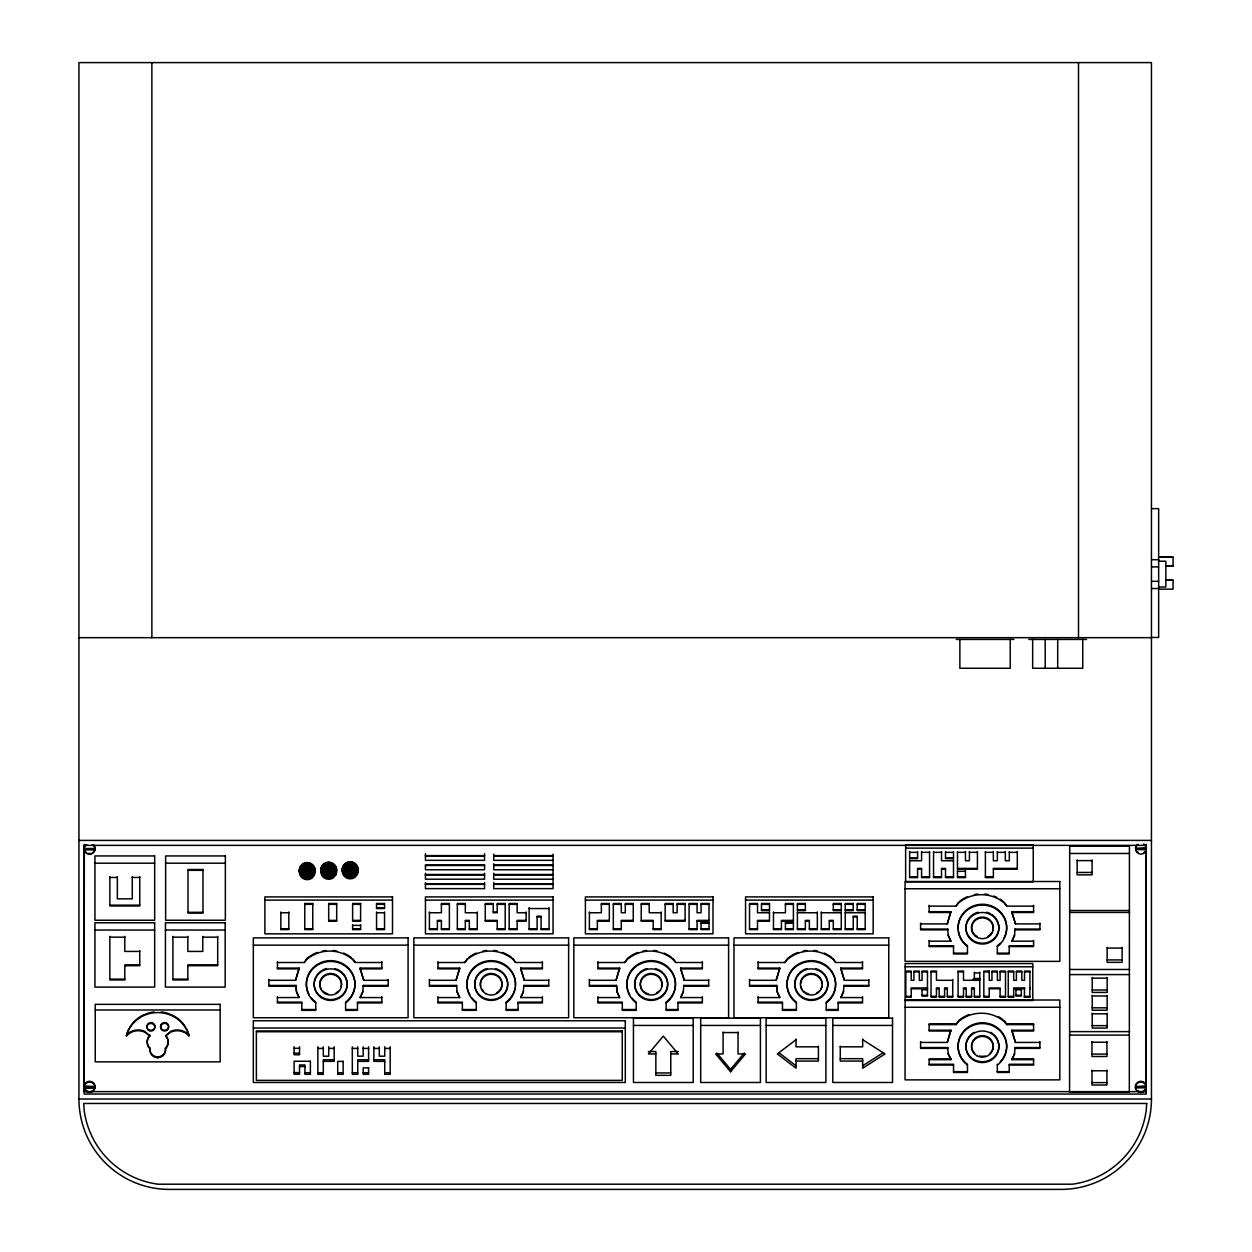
<?xml version="1.0" encoding="UTF-8"?>
<svg xmlns="http://www.w3.org/2000/svg" width="1252" height="1252" viewBox="0 0 1252 1252"><rect width="100%" height="100%" fill="white"/><g stroke="black" fill="none" stroke-linecap="round" stroke-linejoin="round"><path stroke-width="1.5" d="M310.277 877.183L310.293 865.868L311.232 866.572L303.219 866.572C299.385 868.951 299.917 875.414 304.173 877.104L309.807 877.449C314.033 875.868 315.301 869.686 311.654 866.775L312.139 875.805M327.21 877.261L326.897 865.007L331.764 865.492L331.764 876.713L329.683 877.417L324.581 875.821L324.033 866.681L325.363 865.711L326.021 876.901L325.958 875.837M353.236 876.384L353.252 865.069L351.687 864.522C358.808 890.266 331.561 869.53 350.028 864.443L350.341 877.089M1146.19 1087.112L1135.501 1087.112L1135.595 1088.598A5.431 5.18 0 0 0 1146.096 1088.598L1146.206 849.466A5.431 5.18 0 0 1 1143.686 852.612M1135.627 847.447L1135.627 848.261L1146.3 848.261L1146.237 844.302M1029.942 987.938L1029.77 997.155L1024.402 997.155L1024.527 987.938L1013.682 987.938L1013.682 997.155L1008.267 997.155L1008.267 971.067L1013.682 971.067L1013.682 980.3L1016.389 980.3L1016.389 971.067L1021.82 971.067L1021.82 980.3L1024.527 980.3L1024.527 971.067L1029.942 971.067L1029.942 988.736M314.956 871.282L315.034 869.404A7.856 7.496 0 0 0 307.037 862.55A7.856 7.496 0 0 0 299.369 869.749L299.541 871.611M335.286 871.752L334.534 868.575L322.656 868.653L322.844 874.037L324.284 875.821C338.869 878.153 339.261 867.933 322.124 871.752L322.969 874.381M336.444 870.891L336.522 869.013A7.856 7.496 0 0 0 328.525 862.158A7.856 7.496 0 0 0 320.856 869.357L321.028 871.236M351.969 876.854C356.914 875.915 358.651 868.512 354.191 865.774M388.167 985.434L363.268 985.434L362.798 992.179L360.138 997.562L381.86 997.562M548.72 985.434L523.805 985.434L523.336 992.179L520.675 997.562L542.398 997.562M708.679 985.434L683.78 985.434L683.31 992.179L680.65 997.562L702.372 997.562M868.825 985.434L843.926 985.434L843.457 992.179L840.796 997.562L862.518 997.562M1039.896 929.047L1014.981 929.047L1014.527 935.792L1011.866 941.175L1033.589 941.175M1039.896 1047.564L1014.981 1047.564L1014.527 1054.294L1011.866 1059.677L1033.589 1059.677M311.779 869.044L313.266 868.951L301.184 869.044L301.497 874.678M354.629 866.055L354.739 868.152L356.225 868.152L344.144 868.231L344.457 873.959M93.415 844.693A5.431 5.18 0 0 1 94.823 847.025L94.917 848.496L84.244 848.496L84.213 844.302M84.244 849.028L94.917 849.028L94.823 850.515A5.431 5.18 0 0 1 84.322 850.515L84.15 848.371M84.322 851.657L84.15 1091.634L1146.237 1091.634L1146.096 1087.785L1135.501 1087.925L1135.501 1087.112M94.917 1085.781L94.917 1086.579L84.322 1085.907A5.431 5.18 0 0 1 94.823 1085.907M94.917 1087.112L94.823 1088.598A5.431 5.18 0 0 1 84.322 1088.598L94.917 1087.925L94.917 1087.112L84.244 1087.112M1135.627 848.261L1135.721 846.775A5.431 5.18 0 0 1 1137.129 844.458M1146.3 848.793L1146.206 850.264A5.431 5.18 0 0 1 1135.721 850.264L1135.627 848.793L1146.394 848.12M1135.595 1085.907A5.431 5.18 0 0 1 1146.096 1085.907L1135.501 1086.579L1135.595 1085.108A5.431 5.18 0 0 1 1146.096 1085.108M322.124 871.752L324.033 866.681M322.187 870.171L334.66 870.093L334.237 867.605L331.764 865.492M301.262 874.35L313.454 873.599L313 868.465M300.699 870.563L313.188 870.469L313.501 869.404M343.956 872.879L356.413 872.785L356.46 868.606M277.428 968.078L299.134 968.078L295.566 980.3L268.883 980.3M295.566 980.3L299.134 968.078M357.368 872.268L358.009 868.591A7.856 7.496 0 0 0 349.997 861.736A7.856 7.496 0 0 0 342.344 868.935L342.422 869.874M437.981 968.078L459.687 968.078L456.104 980.3L429.42 980.3M456.104 980.3L459.687 968.078M597.94 968.078L619.646 968.078L616.078 980.3L589.395 980.3M616.078 980.3L619.646 968.078M758.086 968.078L779.793 968.078L776.224 980.3L749.541 980.3M776.224 980.3L779.793 968.078M929.156 911.706L950.863 911.706L947.294 923.913L920.596 923.913M947.294 923.913L950.863 911.706M929.156 1030.208L950.863 1030.208L947.294 1042.431L920.596 1042.431M947.294 1042.431L950.863 1030.208M362.798 991.365L360.138 997.562M523.336 991.365L520.675 997.562M683.31 991.365L680.65 997.562M843.457 991.365L840.796 997.562M1014.527 934.994L1011.866 941.175M1011.866 1059.677L1014.527 1053.495M313.579 874.491L314.393 873.082M313.563 875.195L314.393 873.614M335.88 872.691L333.329 876.29M334.863 875.101L335.88 873.223M357.023 872.941L354.222 876.431A6.651 6.354 0 0 1 343.815 873.223A6.651 6.354 0 0 1 350.591 865.022A6.651 6.354 0 0 1 356.272 873.943M356.35 874.412L356.867 873.599M356.35 874.694L357.368 873.082A7.856 7.496 0 0 0 349.997 862.55A7.856 7.496 0 0 0 343.158 873.395M277.428 962.506L304.283 962.506L306.74 959.455A34.289 32.74 0 0 1 352.548 959.455L355.005 962.506L381.86 962.506M467.293 958.656L464.821 962.506L437.981 962.506M464.821 962.506L467.293 959.455A34.289 32.74 0 0 1 513.101 959.455L515.558 962.506L542.398 962.506M597.94 962.506L624.795 962.506L627.252 959.455A34.289 32.74 0 0 1 673.06 959.455L675.517 962.506L702.372 962.506M758.086 962.506L784.941 962.506L787.398 959.455A34.289 32.74 0 0 1 833.206 959.455L835.663 962.506L862.518 962.506M958.469 902.269L956.012 906.135L929.156 906.135M956.012 906.135L958.469 903.068A34.289 32.74 0 0 1 1004.276 903.068L1006.733 906.135L1033.589 906.135M929.156 1024.637L956.012 1024.637L958.469 1020.771A34.289 32.74 0 0 1 969.111 1014.574M956.012 1024.637L958.469 1021.585A34.289 32.74 0 0 1 1004.276 1021.585L1006.733 1024.637L1033.589 1024.637M723.093 1032.086L723.093 1053.949L715.628 1053.949L730.558 1071.775L730.558 1069.364L744.251 1053.026M730.558 1071.775L745.488 1053.949L738.023 1053.949L738.023 1032.086M149.896 1035.92L144.637 1032.086A15.337 14.648 0 0 0 126.468 1035.92L126.468 1035.107A15.337 14.648 0 0 1 144.637 1031.288L149.896 1035.92A9.844 9.406 0 0 0 149.896 1048.879A8.154 7.794 0 0 0 157.689 1057.784A8.154 7.794 0 0 0 165.499 1048.879A9.844 9.406 0 0 0 165.499 1035.92L170.757 1032.086A15.337 14.648 0 0 1 188.927 1035.92L188.927 1035.107A32.161 30.721 0 0 0 186.47 1028.753M333.032 875.977L326.005 876.807M334.159 875.492L332.735 876.838A6.651 6.354 0 0 1 322.327 873.646A6.651 6.354 0 0 1 329.104 865.445A6.651 6.354 0 0 1 334.785 874.365M796.022 1039.692L777.351 1053.949L796.022 1068.222L796.022 1058.676L818.417 1058.676M303.219 866.572L305.41 865.476L305.723 877.73L309.807 877.449M862.659 1065.796L883.458 1052.556M326.396 877.089L327.195 876.713M347.868 876.666L348.666 876.384L348.385 864.584M311.545 876.369L303.125 876.478A7.481 7.152 0 0 1 301.56 875.258M302.029 867.683L312.405 867.683M323.517 867.307L333.893 867.307M345.004 866.885L355.38 866.885M345.521 866.181L346.084 875.664L354.519 875.571M324.691 866.196L332.719 866.196M356.695 869.749L343.674 869.671M323.204 874.71L334.19 874.71M353.252 865.695L346.178 865.774M301.732 875.007L305.723 877.73M1151.449 508.625L1158.648 508.625L1158.648 637.456L1151.449 637.456M1158.648 557.156L1173.061 557.156L1173.061 566.154L1165.847 566.154L1173.061 566.045M1158.648 557.265L1173.061 557.265M1151.449 559.707L1158.648 559.707M1158.648 561.209L1165.847 561.209L1165.847 587.016L1158.648 587.016M1151.449 566.906L1158.648 566.906M1173.061 580.177L1165.847 580.177L1173.061 580.255L1173.061 589.144L1158.648 589.144M1151.449 581.319L1158.648 581.319M1151.449 588.518L1158.648 588.518M78.939 637.675L1151.449 637.675M956.231 639.443L1013.87 639.443M1028.878 639.443L1086.517 639.443M78.939 840.405L1151.449 840.405M1146.237 845.366L84.15 845.366L84.15 1094.045L1146.237 1094.045L1146.237 845.366L1143.655 844.239M905.634 848.12L1033.244 848.12M1135.627 849.607L1146.3 849.607M84.244 849.842L94.917 849.842L94.917 849.028M909.625 852.346L917.591 852.346M921.582 852.346L929.563 852.346M933.554 852.346L941.52 852.346M945.51 852.346L953.492 852.346M957.483 852.346L965.448 852.346M969.439 852.346L977.421 852.346M985.387 852.346L993.368 852.346M997.359 852.346L1005.34 852.346M1009.315 852.346L1017.297 852.346M1069.693 853.473L1129.429 853.473M425.445 855.617L484.54 855.617M493.711 855.617L553.055 855.617M425.445 856.055L484.54 856.055M493.711 856.055L553.055 856.055M909.625 857.855L917.591 857.855M945.51 857.855L953.492 857.855M553.055 860.327L493.711 860.327L493.711 854.177M909.625 860.766L921.582 860.766L921.582 851.532M953.492 860.766L941.52 860.766L941.52 851.532M1077.158 860.609L1092.088 860.609M94.933 863.191L154.669 863.191M165.624 863.191L225.36 863.191M493.711 865.054L553.055 865.054M425.445 865.492L484.54 865.492M493.711 865.492L553.055 865.492M957.483 868.387L977.421 868.387M1017.297 868.387L993.368 868.387L993.368 877.621L985.387 877.621L985.387 851.532M917.591 869.201L921.582 869.201M941.52 869.201L945.51 869.201M993.368 869.201L1017.297 869.201L1017.297 851.532M553.055 869.764L493.711 869.764L493.711 863.708M188.019 870.328L202.965 870.328M957.483 871.298L965.448 871.298M300.636 872.049L313.798 872.128M1077.158 872.456L1092.088 872.456M322.468 873.301L334.941 873.207L334.487 868.09M344.691 874.209L355.678 874.287M425.445 874.491L484.54 874.491M493.711 874.491L553.055 874.491M312.718 875.101L303.031 875.007M425.445 874.929L484.54 874.929M493.711 874.929L553.055 874.929M346.851 865.288L347.493 876.384L352.767 876.65M909.625 876.823L917.591 876.823M921.582 876.823L929.563 876.823M933.554 876.823L941.52 876.823M945.51 876.823L953.492 876.823M957.483 876.823L965.448 876.823M985.387 876.823L993.368 876.823M109.879 877.449L117.344 877.449M132.274 877.449L139.739 877.449M553.055 879.201L493.711 879.201L493.711 873.239M425.445 883.928L484.54 883.928M493.711 883.928L553.055 883.928M425.445 884.366L484.54 884.366M493.711 884.366L553.055 884.366M905.055 888.763L1059.818 888.763M264.892 900.11L392.502 900.11M425.445 900.11L553.055 900.11M585.404 900.11L713.014 900.11M745.55 900.11L873.16 900.11M304.768 904.335L312.75 904.335M328.697 904.335L336.678 904.335M352.626 904.335L360.607 904.335M376.555 904.335L384.536 904.335M441.393 904.335L449.374 904.335M457.34 904.335L465.321 904.335M485.26 904.335L493.241 904.335M497.216 904.335L505.198 904.335M509.188 904.335L517.154 904.335M601.351 904.335L609.333 904.335M613.323 904.335L621.289 904.335M625.28 904.335L633.262 904.335M641.227 904.335L649.209 904.335M665.156 904.335L673.138 904.335M677.129 904.335L685.094 904.335M689.085 904.335L697.067 904.335M701.057 904.335L709.023 904.335M749.541 904.335L757.507 904.335M761.498 904.335L769.479 904.335M785.427 904.335L793.408 904.335M797.399 904.335L805.365 904.335M833.284 904.335L841.266 904.335M845.241 904.335L853.222 904.335M857.213 904.335L865.195 904.335M109.879 905.165L139.739 905.165M376.555 907.747L384.536 907.747M529.126 908.545L549.065 908.545M761.498 909.844L769.479 909.844M797.399 909.844L805.365 909.844M833.284 909.844L841.266 909.844M845.241 909.844L853.222 909.844M857.213 909.844L865.195 909.844M1069.693 910.517L1129.429 910.517M1039.896 923.913L1015.45 923.913L1011.882 912.505L1011.882 911.706L1033.589 911.706M493.241 911.957L497.216 911.957M188.019 912.301L202.965 912.301M1069.818 912.426L1129.554 912.426M950.863 912.505L929.156 912.505L929.156 905.321M1011.882 912.505L1033.589 912.505L1033.589 905.321M280.839 912.755L288.821 912.755M376.555 912.755L384.536 912.755M429.42 912.755L441.393 912.755L441.393 903.521L449.374 903.521L449.374 929.61L441.393 929.61L441.393 920.376L437.402 920.376L437.402 929.61L429.42 929.61L429.42 911.957M477.278 912.755L465.321 912.755L465.321 903.521L457.34 903.521L457.34 929.61L465.321 929.61L465.321 920.376L469.312 920.376L469.312 929.61L477.278 929.61L477.278 911.957M526.137 912.755L517.154 912.755L517.154 903.521L509.188 903.521L509.188 929.61L517.154 929.61L517.154 920.376L526.137 920.376M589.395 912.755L601.351 912.755L601.351 903.521L609.333 903.521L609.333 921.19L597.361 921.19M661.166 912.755L649.209 912.755L649.209 903.521L641.227 903.521L641.227 921.19L653.2 921.19M769.479 912.755L757.507 912.755L757.507 903.521L749.541 903.521L749.541 929.61L757.507 929.61L757.507 920.376L769.479 920.376M773.47 912.755L785.427 912.755L785.427 903.521L793.408 903.521L793.408 921.19L781.436 921.19M797.399 912.755L817.337 912.755M821.328 912.755L841.266 912.755M845.241 912.755L865.195 912.755M537.108 916.98L541.083 916.98M853.222 916.98L857.213 916.98M328.697 920.376L336.678 920.376M352.626 920.376L360.607 920.376M485.26 920.376L497.216 920.376L497.216 929.61L505.198 929.61L505.198 903.521L497.216 903.521L497.216 912.755L493.241 912.755L493.241 903.521L485.26 903.521L485.26 921.19L497.216 921.19M609.333 920.376L597.361 920.376L597.361 929.61L589.395 929.61L589.395 911.957M633.262 920.376L621.289 920.376L621.289 929.61L613.323 929.61L613.323 903.521L621.289 903.521L621.289 912.755L625.28 912.755L625.28 903.521L633.262 903.521L633.262 921.19L621.289 921.19M641.227 920.376L653.2 920.376L653.2 929.61L661.166 929.61L661.166 911.957M665.156 920.376L685.094 920.376M709.023 920.376L697.067 920.376L697.067 929.61L689.085 929.61L689.085 903.521L697.067 903.521L697.067 912.755L701.057 912.755L701.057 903.521L709.023 903.521L709.023 921.19L697.067 921.19M793.408 920.376L781.436 920.376L781.436 929.61L773.47 929.61L773.47 911.957M437.402 921.19L441.393 921.19M465.321 921.19L469.312 921.19M517.154 921.19L526.137 921.19L526.137 911.957M757.507 921.19L769.479 921.19L769.479 911.957M805.365 921.19L809.355 921.19M829.293 921.19L833.284 921.19M701.057 923.287L709.023 923.287M785.427 923.287L793.408 923.287M352.626 925.4L360.607 925.4M280.839 928.812L288.821 928.812M304.768 928.812L312.75 928.812M352.626 928.812L360.607 928.812M376.555 928.812L384.536 928.812M429.42 928.812L437.402 928.812M441.393 928.812L449.374 928.812M457.34 928.812L465.321 928.812M469.312 928.812L477.278 928.812M497.216 928.812L505.198 928.812M509.188 928.812L517.154 928.812M529.126 928.812L537.108 928.812M541.083 928.812L549.065 928.812M589.395 928.812L597.361 928.812M613.323 928.812L621.289 928.812M653.2 928.812L661.166 928.812M689.085 928.812L697.067 928.812M701.057 928.812L709.023 928.812M749.541 928.812L757.507 928.812M773.47 928.812L781.436 928.812M785.427 928.812L793.408 928.812M797.399 928.812L805.365 928.812M809.355 928.812L817.337 928.812M821.328 928.812L829.293 928.812M833.284 928.812L841.266 928.812M845.241 928.812L853.222 928.812M857.213 928.812L865.195 928.812M920.596 929.047L947.748 929.047L948.218 935.792L950.878 941.175L929.156 941.175M94.933 930.033L154.669 930.033M165.436 930.033L225.172 930.033M109.863 937.169L124.793 937.169M172.901 937.169L187.831 937.169M202.777 937.169L217.707 937.169M253.327 945.135L408.089 945.135M413.864 945.135L568.627 945.135M573.839 945.135L728.601 945.135M733.985 945.135L888.748 945.135M929.156 945.761L953.539 945.761L953.539 953.961L967.452 953.961L967.452 945.761A24.289 23.193 0 0 1 958.422 931.238M1033.589 945.761L1009.206 945.761L1009.206 953.961L997.328 953.961L997.328 945.761A24.289 23.193 0 0 0 1000.27 943.163M953.539 946.559L929.156 946.559L929.156 940.377M1009.206 946.559L1033.589 946.559L1033.589 940.377M1107.159 948.077L1122.089 948.077M139.739 951.426L124.793 951.426L124.793 936.355M953.539 953.163L967.452 953.163M997.328 953.163L1009.206 953.163M1107.159 959.924L1122.089 959.924M139.739 964.885L124.793 964.885L124.793 979.956L109.863 979.956L109.863 936.355M217.707 964.885L187.831 964.885L187.831 979.956L172.901 979.956L172.901 936.355M124.793 965.683L139.739 965.683L139.739 950.612M187.831 965.683L217.707 965.683L217.707 936.355M905.165 966.794L1032.775 966.794M388.167 980.3L363.737 980.3L360.153 968.891L360.153 968.078L381.86 968.078M548.72 980.3L524.275 980.3L520.707 968.891L520.707 968.078L542.398 968.078M708.679 980.3L684.234 980.3L680.665 968.891L680.665 968.078L702.372 968.078M868.825 980.3L844.396 980.3L840.812 968.891L840.812 968.078L862.518 968.078M299.134 968.891L277.428 968.891L277.428 961.708M360.153 968.891L381.86 968.891L381.86 961.708M459.687 968.891L437.981 968.891L437.981 961.708M520.707 968.891L542.398 968.891L542.398 961.708M619.646 968.891L597.94 968.891L597.94 961.708M680.665 968.891L702.372 968.891L702.372 961.708M779.793 968.891L758.086 968.891L758.086 961.708M840.812 968.891L862.518 968.891L862.518 961.708M1069.818 969.471L1129.554 969.471M905.806 971.912L911.221 971.912M913.929 971.912L919.344 971.912M922.051 971.912L927.466 971.912M931.05 971.865L936.465 971.865M958.093 971.865L963.508 971.865M983.837 971.896L989.252 971.896M991.96 971.896L997.39 971.896M1000.098 971.896L1005.512 971.896M1008.267 971.881L1013.682 971.881M1016.389 971.881L1021.82 971.881M1024.527 971.881L1029.942 971.881M974.353 972.961L979.768 972.961M1069.818 974.588L1129.554 974.588M1092.213 978.156L1107.159 978.156M974.353 978.485L979.768 978.485M109.863 979.142L124.793 979.142M172.901 979.142L187.831 979.142M972.538 979.487L979.768 979.283M952.725 980.3L936.465 980.3L936.465 971.067L931.05 971.067L931.05 997.155L936.465 997.155L936.465 987.922L939.188 987.922L939.188 997.155L944.603 997.155L944.603 987.922L947.31 987.922L947.31 997.155L952.725 997.155L952.725 979.487M979.753 980.3L963.508 980.3L963.508 971.067L958.093 971.067L958.093 997.155L963.508 997.155L963.508 987.922L966.215 987.922L966.215 997.155L971.63 997.155L971.63 987.922L974.338 987.922L974.338 997.155L979.753 997.155L979.768 972.162M268.883 985.434L296.035 985.434L296.489 991.365L299.15 997.562L277.428 997.562M429.42 985.434L456.573 985.434L457.043 992.179L459.703 997.562L437.981 997.562M589.395 985.434L616.532 985.434L617.001 991.365L619.662 997.562L597.94 997.562M749.541 985.434L776.694 985.434L777.148 991.365L779.808 997.562L758.086 997.562M299.15 997.562L296.489 992.179L296.035 986.232L268.883 986.232L268.883 979.487M619.662 997.562L617.001 992.179L616.532 986.232L589.395 986.232L589.395 979.487M779.808 997.562L777.148 992.179L776.694 986.232L749.541 986.232L749.541 979.487M927.466 987.953L911.221 987.953L911.221 997.187L905.806 997.187L905.806 971.098L911.221 971.098L911.221 980.332L913.929 980.332L913.929 971.098L919.344 971.098L919.344 980.332L922.051 980.332L922.051 971.098L927.466 971.098L927.466 996.091L922.051 996.091L922.051 988.97M911.221 988.767L927.466 988.767M936.465 988.72L939.188 988.72M944.603 988.72L947.31 988.72M963.508 988.72L966.215 988.72M971.63 988.72L974.338 988.72M989.252 988.751L1000.098 988.751M1013.682 988.736L1024.527 988.736L1024.527 987.938M922.051 989.769L927.466 989.769M1015.951 989.753L1021.366 989.753M1092.213 990.003L1107.159 990.003M922.051 995.293L927.466 995.293M1015.951 995.262L1021.366 995.262M1092.213 995.982L1107.159 995.982M905.806 996.389L911.221 996.389M931.05 996.342L936.465 996.342M939.188 996.342L944.603 996.342M947.31 996.342L952.725 996.342M958.093 996.342L963.508 996.342M966.215 996.342L971.63 996.342M974.338 996.342L979.753 996.342M983.837 996.373L989.252 996.373M1000.098 996.373L1005.512 996.373M1008.267 996.357L1013.682 996.357M905.055 1000.019L1059.818 1000.019L1059.818 1079.866L905.055 1079.866L905.165 963.571L1032.775 963.571L1032.775 1000.504L905.165 1000.504M277.428 1002.132L301.81 1002.132L301.81 1010.348L315.739 1010.348L315.739 1002.132A24.289 23.193 0 0 1 311.482 998.063M381.86 1002.132L357.477 1002.132L357.477 1010.348L345.599 1010.348L345.599 1002.132A24.289 23.193 0 0 0 350.623 970.613A24.289 23.193 0 0 0 317.945 964.071A24.289 23.193 0 0 0 309.291 994.87M437.981 1002.132L462.364 1002.132L462.364 1010.348L476.276 1010.348L476.276 1002.132A24.289 23.193 0 0 1 472.02 998.063M542.398 1002.132L518.031 1002.132L518.031 1010.348L506.152 1010.348L506.152 1002.132A24.289 23.193 0 0 0 515.182 987.625M597.94 1002.132L622.322 1002.132L622.322 1010.348L636.235 1010.348L636.235 1002.132A24.289 23.193 0 0 1 631.994 998.063M702.372 1002.132L677.989 1002.132L677.989 1010.348L666.111 1010.348L666.111 1002.132A24.289 23.193 0 0 0 671.135 970.613A24.289 23.193 0 0 0 638.457 964.071A24.289 23.193 0 0 0 629.803 994.87M758.086 1002.132L782.469 1002.132L782.469 1010.348L796.382 1010.348L796.382 1002.132A24.289 23.193 0 0 1 793.455 968.125A24.289 23.193 0 0 1 829.184 968.125A24.289 23.193 0 0 1 826.257 1002.132L826.257 1010.348L838.136 1010.348L838.136 1002.132L862.518 1002.132M301.81 1002.946L277.428 1002.946L277.428 996.748M357.477 1002.946L381.86 1002.946L381.86 996.748M462.364 1002.946L437.981 1002.946L437.981 996.748M518.031 1002.946L542.398 1002.946L542.398 996.748M622.322 1002.946L597.94 1002.946L597.94 996.748M677.989 1002.946L702.372 1002.946L702.372 996.748M782.469 1002.946L758.086 1002.946L758.086 996.748M838.136 1002.946L862.518 1002.946L862.518 996.748M905.055 1007.265L1059.818 1007.265M1092.213 1007.829L1107.159 1007.829M301.81 1009.535L315.739 1009.535M345.599 1009.535L357.477 1009.535M462.364 1009.535L476.276 1009.535M506.152 1009.535L518.031 1009.535M622.322 1009.535L636.235 1009.535M666.111 1009.535L677.989 1009.535M782.469 1009.535L796.382 1009.535M826.257 1009.535L838.136 1009.535M95.246 1009.988L220.149 1009.988M1092.213 1013.807L1107.159 1013.807M956.012 1023.839L929.156 1023.839L929.156 1031.022L950.863 1031.022M633.449 1025.435L693.185 1025.435M700.697 1025.435L760.418 1025.435M766.146 1025.435L825.882 1025.435M832.799 1025.435L892.519 1025.435M1092.213 1025.654L1107.159 1025.654M253.327 1028.017L625.296 1028.017M1039.896 1042.431L1015.45 1042.431L1011.882 1031.022L1011.882 1030.208L1033.589 1030.208M1011.882 1031.022L1033.589 1031.022L1033.589 1023.839L1006.733 1023.839L1006.733 1024.637M1069.818 1031.632L1129.554 1031.632M256.378 1031.742L622.244 1031.742M723.093 1032.556L738.023 1032.556M1069.584 1035.107L1129.32 1035.107M1091.979 1042.243L1106.924 1042.243M818.417 1046.828L796.022 1046.828L796.022 1039.066M840.264 1046.828L862.659 1046.828L862.659 1039.066M920.596 1047.564L947.748 1047.564L948.218 1054.294L950.878 1059.677L929.156 1059.677M294.095 1048.3L299.525 1048.3M317.867 1048.409L323.298 1048.409M328.728 1048.409L334.159 1048.409M352.313 1048.409L357.743 1048.409M363.174 1048.409L368.604 1048.409M373.878 1048.409L379.309 1048.409M384.74 1048.409L390.17 1048.409M648.38 1051.539L655.845 1051.539L655.845 1075.343L670.775 1075.343L670.775 1051.539L678.255 1051.539M294.095 1053.167L299.525 1053.167M655.845 1053.949L648.38 1053.949L663.31 1036.124L678.255 1053.949L670.775 1053.949M1091.979 1054.09L1106.924 1054.09M840.264 1058.676L862.659 1058.676L862.659 1068.222L885.054 1053.949L862.659 1039.692M950.878 1059.677L950.878 1058.879L929.156 1058.879L929.156 1065.076L953.539 1065.076M1011.866 1058.879L1033.589 1058.879L1033.589 1065.076L1009.206 1065.076M334.159 1059.755L323.298 1059.755L323.298 1074.341L317.867 1074.341L317.867 1046.797M368.604 1059.755L357.743 1059.755L357.743 1074.341L352.313 1074.341L352.313 1046.797M373.878 1059.755L384.74 1059.755L384.74 1074.341L390.17 1074.341L390.17 1046.797M796.022 1061.086L818.417 1061.086L818.417 1046.187M862.659 1061.086L840.264 1061.086L840.264 1046.187M323.298 1061.367L334.159 1061.367L334.159 1046.797M357.743 1061.367L368.604 1061.367L368.604 1046.797M384.74 1061.367L373.878 1061.367L373.878 1046.797M929.156 1064.263L953.539 1064.263L953.539 1072.463L967.452 1072.463L967.452 1064.263A24.289 23.193 0 0 1 963.649 1031.21A24.289 23.193 0 0 1 998.345 1028.487A24.289 23.193 0 0 1 1000.27 1061.68M1033.589 1064.263L1009.206 1064.263L1009.206 1072.463L997.328 1072.463L997.328 1064.263M299.525 1066.547L304.956 1066.547M1091.979 1070.773L1106.924 1070.773M953.539 1071.665L967.452 1071.665M997.328 1071.665L1009.206 1071.665M294.095 1072.62L299.525 1072.62M304.956 1072.729L310.386 1072.729M317.867 1072.729L323.298 1072.729M337.711 1072.729L343.142 1072.729M352.313 1072.729L357.743 1072.729M363.174 1072.729L368.604 1072.729M384.74 1072.729L390.17 1072.729M655.845 1072.933L670.775 1072.933M1091.979 1082.62L1106.924 1082.62M78.939 1099.021L1151.449 1099.021L1151.449 62.6L78.939 62.6L78.939 1099.021A90.379 90.379 0 0 0 169.333 1189.4L1061.054 1189.4A90.379 90.379 0 0 0 1151.449 1099.021M346.068 875.492L347.508 876.478M333.267 868.575L334.534 868.575M343.611 871.251L356.773 871.329M150.788 1022.524L152.055 1022.712M150.788 1023.322L152.055 1023.51M330.199 865.022L331.295 877.057M778.791 1052.635L796.022 1065.796M716.864 1053.026L730.558 1069.364M1004.276 902.269L1006.733 906.135M1004.276 1020.771L1005.919 1022.821M833.206 958.656L835.663 962.506M673.06 958.656L675.517 961.708M513.101 958.656L515.558 962.506M352.548 958.656L355.005 961.708M948.218 934.994L950.878 941.175M948.218 1053.495L950.878 1058.879M457.043 991.365L459.703 997.562M1146.237 847.009L1145.674 845.523A5.431 5.18 0 0 0 1144.813 844.458M1011.882 911.706L1015.45 923.913M1011.882 1030.208L1015.45 1042.431M840.812 968.078L844.396 980.3M680.665 968.078L684.234 980.3M520.707 968.078L524.275 980.3M360.153 968.078L363.737 980.3M1135.627 848.793L1135.721 849.466A5.431 5.18 0 0 0 1138.256 852.612M94.917 848.496L94.823 847.823A5.431 5.18 0 0 0 92.288 844.677M94.917 1086.579L94.823 1085.108A5.431 5.18 0 0 0 84.322 1085.108M356.147 869.671L355.975 867.667M303.109 876.29L302.546 866.979M304.471 876.228L303.876 866.102M345.99 874.209L346.084 875.664M333.142 866.478L333.627 875.43M355.114 875.007L354.739 868.152M321.561 869.577L321.529 868.669A7.199 6.886 0 0 1 321.967 866.932M343.048 869.185L343.017 868.246A7.199 6.886 0 0 1 349.042 862.158M309.009 877.574L308.728 865.32M328.54 864.772L328.853 877.433M307.366 877.902L307.069 865.163M1146.3 847.447L1146.3 848.261M1135.501 1085.781L1135.501 1086.579M1122.089 947.451L1122.089 962.35L1107.159 962.35L1107.159 947.451M1107.159 977.515L1107.159 992.413L1092.213 992.413L1092.213 977.515M1107.159 995.356L1107.159 1010.239L1092.213 1010.239L1092.213 995.356M1107.159 1013.181L1107.159 1028.064L1092.213 1028.064L1092.213 1013.181M1106.924 1041.617L1106.924 1056.5L1091.979 1056.5L1091.979 1041.617M1106.924 1070.131L1106.924 1085.03L1091.979 1085.03L1091.979 1070.131M1092.088 859.967L1092.088 874.866L1077.158 874.866L1077.158 859.967M1082.745 639.443L1082.745 668.255L1032.665 668.255L1032.665 639.443M1078.504 62.6L1078.504 637.675M1057.705 639.443L1057.705 668.255M1045.185 639.443L1045.185 668.255M1039.896 923.115L1039.896 929.86L1014.981 929.86L1014.981 929.047M1039.896 1041.617L1039.896 1048.362L1014.981 1048.362L1014.981 1047.564M1029.77 997.155L1029.77 996.357L1024.402 996.357L1024.402 997.155M1021.366 988.939L1021.366 996.06L1015.951 996.06L1015.951 988.939M1010.223 639.443L1010.223 668.255L959.877 668.255L959.877 639.443M1009.315 851.532L1009.315 860.766L1005.34 860.766L1005.34 851.532M997.359 851.532L997.359 860.766L993.368 860.766L993.368 851.532M977.421 851.532L977.421 869.201L957.483 869.201L957.483 851.532M974.353 972.162L974.353 979.283M969.439 851.532L969.439 860.766L965.448 860.766L965.448 851.532M965.448 870.5L965.448 877.621L957.483 877.621L957.483 870.5M953.492 851.532L953.492 858.669L945.51 858.669L945.51 851.532M953.492 859.967L953.492 877.621L945.51 877.621L945.51 868.387L941.52 868.387L941.52 877.621L933.554 877.621L933.554 851.532M947.748 929.047L947.748 929.86L920.596 929.86L920.596 923.115M947.748 1047.564L947.748 1048.362L920.596 1048.362L920.596 1041.617M929.563 851.532L929.563 877.621L921.582 877.621L921.582 868.387L917.591 868.387L917.591 877.621L909.625 877.621L909.625 859.967M917.591 851.532L917.591 858.669L909.625 858.669L909.625 851.532M868.825 979.487L868.825 986.232L843.926 986.232L843.926 985.434M865.195 911.957L865.195 929.61L857.213 929.61L857.213 916.167L853.222 916.167L853.222 929.61L845.241 929.61L845.241 911.957M841.266 911.957L841.266 929.61L833.284 929.61L833.284 920.376L829.293 920.376L829.293 929.61L821.328 929.61L821.328 911.957M817.337 911.957L817.337 929.61L809.355 929.61L809.355 920.376L805.365 920.376L805.365 929.61L797.399 929.61L797.399 911.957M784.941 962.506L787.398 958.656A34.289 32.74 0 0 1 798.04 952.443M776.694 985.434L776.694 986.232M708.679 979.487L708.679 986.232L683.78 986.232L683.78 985.434M624.795 962.506L627.252 958.656A34.289 32.74 0 0 1 637.894 952.443M616.532 985.434L616.532 986.232M553.055 854.177L553.055 888.638L493.711 888.638L493.711 882.441M549.065 907.747L549.065 929.61L541.083 929.61L541.083 916.167L537.108 916.167L537.108 929.61L529.126 929.61L529.126 907.747M548.72 979.487L548.72 986.232L523.805 986.232L523.805 985.434M484.54 853.707L484.54 860.327L425.445 860.327L425.445 853.707M484.54 873.239L484.54 879.201L425.445 879.201L425.445 873.239M484.54 882.582L484.54 888.638L425.445 888.638L425.445 882.582M456.573 985.434L456.573 986.232L429.42 986.232L429.42 979.487M388.167 979.487L388.167 986.232L363.268 986.232L363.268 985.434M384.74 1046.797L384.74 1056.187L379.309 1056.187L379.309 1046.797M384.536 911.957L384.536 929.61L376.555 929.61L376.555 911.957M363.174 1046.797L363.174 1056.187L357.743 1056.187L357.743 1046.797M360.607 924.602L360.607 929.61L352.626 929.61L352.626 924.602M328.728 1046.797L328.728 1056.187L323.298 1056.187L323.298 1046.797M304.283 962.506L306.74 958.656A34.289 32.74 0 0 1 317.382 952.443M299.525 1046.688L299.525 1054.779L294.095 1054.779L294.095 1046.688M296.035 985.434L296.035 986.232M288.821 911.957L288.821 929.61L280.839 929.61L280.839 911.957M202.777 936.355L202.777 951.426L187.831 951.426L187.831 936.355M166.766 1029.613L166.766 1030.427M165.499 1035.92L170.757 1031.288A15.337 14.648 0 0 1 188.927 1035.107M166.297 1036.03A9.844 9.406 0 0 1 165.499 1048.081L165.499 1048.879M160.726 1025.263L160.726 1026.061M165.499 1048.081A8.154 7.794 0 0 1 157.689 1056.97L157.689 1057.784M154.669 1025.263L154.669 1026.061M151.883 62.6L151.883 637.675M149.896 1035.107A9.844 9.406 0 0 0 149.896 1048.081L149.896 1048.879M148.628 1029.613L148.628 1030.427M139.739 876.65L139.739 905.978L109.879 905.978L109.879 876.65M132.274 876.65L132.274 898.842L117.344 898.842L117.344 876.65M84.244 847.698L84.244 848.496M84.244 1085.781L84.244 1086.579M636.235 1002.946A24.289 23.193 0 0 1 633.309 968.938A24.289 23.193 0 0 1 669.038 968.938A24.289 23.193 0 0 1 666.111 1002.946M469.844 994.87A24.289 23.193 0 0 1 486.23 961.145A24.289 23.193 0 0 1 515.417 985.747M476.276 1002.946A24.289 23.193 0 0 1 473.35 968.938A24.289 23.193 0 0 1 509.079 968.938A24.289 23.193 0 0 1 506.152 1002.946M643.027 950.988A34.289 32.74 0 0 1 646.611 950.456M653.7 950.456A34.289 32.74 0 0 1 657.284 950.988M664.045 953.085A34.289 32.74 0 0 1 671.714 957.561M803.189 950.988A34.289 32.74 0 0 1 806.757 950.456M813.863 950.456A34.289 32.74 0 0 1 817.431 950.988M824.192 953.085A34.289 32.74 0 0 1 831.86 957.561M991.85 914.555A16.495 15.76 0 0 1 993.368 939.235A16.495 15.76 0 0 1 967.859 934.947A16.495 15.76 0 0 1 978.125 912.238M986.654 912.238A16.495 15.76 0 0 1 990.645 913.819M991.803 932.646A10.861 10.376 0 0 1 987.812 936.449M976.967 936.449A10.861 10.376 0 0 1 972.554 923.084A10.861 10.376 0 0 1 986.106 917.716A10.861 10.376 0 0 1 992.883 930.142M967.452 946.559A24.289 23.193 0 0 1 964.525 912.552A24.289 23.193 0 0 1 1000.254 912.552A24.289 23.193 0 0 1 997.328 946.559M958.187 929.36A24.289 23.193 0 0 1 987.374 904.758A24.289 23.193 0 0 1 1003.76 938.484M495.479 968.625A16.495 15.76 0 0 1 505.73 991.318A16.495 15.76 0 0 1 480.236 995.622A16.495 15.76 0 0 1 481.754 970.926M482.959 970.19A16.495 15.76 0 0 1 486.934 968.625M959.814 901.174A34.289 32.74 0 0 1 967.483 896.698M974.244 894.601A34.289 32.74 0 0 1 977.828 894.069M984.917 894.069A34.289 32.74 0 0 1 988.501 894.601M993.634 896.056A34.289 32.74 0 0 1 996.889 897.434M1000.019 899.155A34.289 32.74 0 0 1 1002.93 901.174M796.382 1002.946A24.289 23.193 0 0 1 793.455 968.938A24.289 23.193 0 0 1 829.184 968.938A24.289 23.193 0 0 1 826.257 1002.946M480.721 986.529A10.861 10.376 0 0 1 487.498 974.103A10.861 10.376 0 0 1 501.05 979.455A10.861 10.376 0 0 1 496.637 992.82M483.538 991.177A10.861 10.376 0 0 1 481.801 989.033M468.639 957.561A34.289 32.74 0 0 1 476.292 953.085M483.069 950.988A34.289 32.74 0 0 1 486.637 950.456M493.742 950.456A34.289 32.74 0 0 1 497.31 950.988M502.459 952.443A34.289 32.74 0 0 1 511.755 957.561M827.259 979.768A16.495 15.76 0 0 1 807.743 999.221A16.495 15.76 0 0 1 798.682 973.712M799.652 972.694A16.495 15.76 0 0 1 801.859 970.926M803.064 970.19A16.495 15.76 0 0 1 807.055 968.625M815.6 968.625A16.495 15.76 0 0 1 819.575 970.19M820.78 970.926A16.495 15.76 0 0 1 822.987 972.694M823.957 973.712A16.495 15.76 0 0 1 826.836 978.454M821.813 986.529A10.861 10.376 0 0 1 820.733 989.033M818.996 991.177A10.861 10.376 0 0 1 816.758 992.82M808.51 993.869A10.861 10.376 0 0 1 803.643 991.177M801.922 989.033A10.861 10.376 0 0 1 800.826 986.529M800.466 983.837A10.861 10.376 0 0 1 811.327 973.477A10.861 10.376 0 0 1 822.188 983.837M126.468 1035.92A32.161 30.721 0 0 1 157.689 1012.586A32.161 30.721 0 0 1 188.927 1035.92M315.739 1002.946A24.289 23.193 0 0 1 312.797 968.938A24.289 23.193 0 0 1 348.525 968.938A24.289 23.193 0 0 1 345.599 1002.946M157.689 1056.97A8.154 7.794 0 0 1 149.896 1048.081M152.118 1023.635A4.006 3.819 0 0 1 153.855 1029.817A4.006 3.819 0 0 1 147.22 1028.831A4.006 3.819 0 0 1 150.85 1023.447M152.118 1022.821A4.006 3.819 0 0 1 154.7 1027.595M154.372 1028.315A4.006 3.819 0 0 1 153.292 1029.504M152.572 1029.911A4.006 3.819 0 0 1 147.767 1028.862M147.126 1027.798A4.006 3.819 0 0 1 150.85 1022.634M162.87 1029.864A4.038 3.85 0 0 0 168.519 1027.235A4.038 3.85 0 0 0 164.607 1022.524L163.339 1022.712A4.038 3.85 0 0 0 162.15 1029.457M126.468 1035.107A32.161 30.721 0 0 1 128.925 1028.753M129.77 1027.25A32.161 30.721 0 0 1 143.917 1014.73M145.545 1014.057A32.161 30.721 0 0 1 154.137 1011.96M161.258 1011.96A32.161 30.721 0 0 1 169.849 1014.057M171.477 1014.73A32.161 30.721 0 0 1 185.625 1027.25M663.81 973.712A16.495 15.76 0 0 1 663.497 994.323A16.495 15.76 0 0 1 642.104 997.015A16.495 15.76 0 0 1 636.219 977.186M636.877 975.965A16.495 15.76 0 0 1 638.536 973.712M639.506 972.694A16.495 15.76 0 0 1 641.713 970.926M642.918 970.19A16.495 15.76 0 0 1 646.908 968.625M655.438 968.625A16.495 15.76 0 0 1 662.84 972.694M658.849 991.177A10.861 10.376 0 0 1 656.611 992.82M648.364 993.869A10.861 10.376 0 0 1 643.497 991.177M641.775 989.033A10.861 10.376 0 0 1 649.757 973.555A10.861 10.376 0 0 1 661.666 986.529M994.057 1034.825A16.495 15.76 0 0 1 992.992 1058.05A16.495 15.76 0 0 1 968.876 1055.013A16.495 15.76 0 0 1 974.134 1032.321M990.645 1032.321A16.495 15.76 0 0 1 992.992 1033.902M974.713 1053.308A10.861 10.376 0 0 1 974.713 1038.644A10.861 10.376 0 0 1 990.066 1038.644A10.861 10.376 0 0 1 990.066 1053.308M985.199 1055.984A10.861 10.376 0 0 1 979.58 1055.984M967.452 1065.076A24.289 23.193 0 0 1 964.525 1031.053A24.289 23.193 0 0 1 1000.254 1031.053A24.289 23.193 0 0 1 997.328 1065.076M322.531 950.988A34.289 32.74 0 0 1 326.099 950.456M333.204 950.456A34.289 32.74 0 0 1 336.772 950.988M343.533 953.085A34.289 32.74 0 0 1 351.202 957.561M321.263 989.033A10.861 10.376 0 0 1 329.245 973.555A10.861 10.376 0 0 1 341.154 986.529M338.337 991.177A10.861 10.376 0 0 1 336.099 992.82M327.852 993.869A10.861 10.376 0 0 1 322.985 991.177M343.298 973.712A16.495 15.76 0 0 1 342.985 994.323A16.495 15.76 0 0 1 321.592 997.015A16.495 15.76 0 0 1 315.707 977.186M316.38 975.965A16.495 15.76 0 0 1 318.024 973.712M318.994 972.694A16.495 15.76 0 0 1 321.201 970.926M322.421 970.19A16.495 15.76 0 0 1 326.396 968.625M334.941 968.625A16.495 15.76 0 0 1 342.328 972.694M84.322 847.823A5.431 5.18 0 0 1 86.858 844.677M94.823 849.701A5.431 5.18 0 0 1 92.288 852.862M90.973 853.379A5.431 5.18 0 0 1 88.172 853.379M86.858 852.862A5.431 5.18 0 0 1 84.87 850.953M84.322 847.025A5.431 5.18 0 0 1 85.731 844.693M998.47 1016.765A34.289 32.74 0 0 1 1002.93 1019.676M94.823 1087.785A5.431 5.18 0 0 1 90.973 1091.462M88.172 1091.462A5.431 5.18 0 0 1 84.87 1089.037M1146.096 1087.785A5.431 5.18 0 0 1 1142.247 1091.462M1139.445 1091.462A5.431 5.18 0 0 1 1138.131 1090.946M1136.143 1089.037A5.431 5.18 0 0 1 1135.595 1087.785M1135.721 847.588A5.431 5.18 0 0 1 1138.256 844.443M1143.686 844.443A5.431 5.18 0 0 1 1146.206 847.588M343.611 871.768A7.199 6.886 0 0 1 343.064 870.046M350.92 862.112A7.199 6.886 0 0 1 357.29 867.871M322.86 865.351A7.199 6.886 0 0 1 324.158 864.037M325.755 863.097A7.199 6.886 0 0 1 331.264 862.941M332.922 863.802A7.199 6.886 0 0 1 334.284 865.038M335.27 866.572A7.199 6.886 0 0 1 335.818 868.293M300.042 869.06A7.199 6.886 0 0 1 311.435 864.193M313.798 866.947A7.199 6.886 0 0 1 314.33 868.669M322.766 874.569A7.856 7.496 0 0 1 321.67 873.004M322.766 875.101A7.856 7.496 0 0 1 321.67 873.536M321.028 871.768A7.856 7.496 0 0 1 328.525 862.691A7.856 7.496 0 0 1 336.444 871.423M321.216 869.905A7.481 7.152 0 0 1 335.755 867.824M321.216 870.171A7.481 7.152 0 0 1 326.678 863.583M330.387 863.504A7.481 7.152 0 0 1 335.755 868.09M324.237 876.619A7.856 7.496 0 0 1 321.67 873.802M321.028 872.034A7.856 7.496 0 0 1 328.525 862.972A7.856 7.496 0 0 1 336.444 871.689M343.611 872.049A7.199 6.886 0 0 1 343.455 866.791M347.242 862.957A7.199 6.886 0 0 1 349.042 862.44M350.92 862.393A7.199 6.886 0 0 1 356.757 866.431M343.158 872.581A7.856 7.496 0 0 1 342.5 870.813M343.158 873.113A7.856 7.496 0 0 1 349.997 862.268A7.856 7.496 0 0 1 357.368 872.801M343.486 872.957A7.481 7.152 0 0 1 342.876 871.267M342.704 869.483A7.481 7.152 0 0 1 357.243 867.401M357.634 869.154A7.481 7.152 0 0 1 357.556 870.954M343.486 873.239A7.481 7.152 0 0 1 342.876 871.548M342.704 869.749A7.481 7.152 0 0 1 357.243 867.683M357.634 869.436A7.481 7.152 0 0 1 357.556 871.22M300.48 867.589A7.199 6.886 0 0 1 304.267 863.755M306.067 863.254A7.199 6.886 0 0 1 307.961 863.191M309.776 863.614A7.199 6.886 0 0 1 311.435 864.459M313.798 867.229A7.199 6.886 0 0 1 314.33 868.951M299.901 872.081A7.481 7.152 0 0 1 306.114 863.504A7.481 7.152 0 0 1 314.675 869.968M302.749 876.744A7.856 7.496 0 0 1 300.183 873.927M299.541 872.143A7.856 7.496 0 0 1 307.037 863.082A7.856 7.496 0 0 1 314.956 871.815M302.953 876.713A7.481 7.152 0 0 1 300.527 874.037M299.901 872.347A7.481 7.152 0 0 1 299.744 870.563M300.042 868.794A7.481 7.152 0 0 1 314.675 870.234M311.983 876.807A7.856 7.496 0 0 1 310.277 877.746M302.749 877.01A7.856 7.496 0 0 1 300.183 874.193M299.541 872.425A7.856 7.496 0 0 1 307.037 863.348A7.856 7.496 0 0 1 314.956 872.081M1146.691 1103.466L1146.237 1110.227A85.918 85.918 0 0 1 1072.275 1184.204L158.112 1184.204A85.918 85.918 0 0 1 84.15 1110.227L83.696 1103.466L1146.691 1103.466M313.297 874.757L311.247 877.229A6.651 6.354 0 0 1 300.856 874.021A6.651 6.354 0 0 1 307.616 865.836A6.651 6.354 0 0 1 313.297 874.757M314.393 875.211L311.983 878.137A7.856 7.496 0 0 1 299.697 874.365A7.856 7.496 0 0 1 307.695 864.694A7.856 7.496 0 0 1 314.393 875.211M335.88 874.835L333.455 877.762A7.856 7.496 0 0 1 321.185 873.974A7.856 7.496 0 0 1 329.182 864.303A7.856 7.496 0 0 1 335.88 874.835M357.368 874.412L354.942 877.339A7.856 7.496 0 0 1 342.672 873.552A7.856 7.496 0 0 1 350.654 863.896A7.856 7.496 0 0 1 357.368 874.412M164.607 1023.322L163.339 1023.51A4.038 3.85 0 0 0 161.571 1029.754A4.038 3.85 0 0 0 168.269 1028.768A4.038 3.85 0 0 0 164.607 1023.322M1033.244 844.912L905.634 844.912L905.634 881.831L1033.244 881.831L1033.244 844.912M1129.429 846.227L1069.693 846.227L1069.584 1092.167L1129.32 1092.167L1129.429 846.227M154.669 855.945L94.933 855.945L94.933 920.236L154.669 920.236L154.669 855.945M225.36 855.945L165.624 855.945L165.624 920.236L225.36 920.236L225.36 855.945M484.54 865.054L425.445 865.054L425.445 869.764L484.54 869.764L484.54 865.054M202.965 869.514L188.019 869.514L188.019 913.099L202.965 913.099L202.965 869.514M1059.818 881.518L905.055 881.518L905.055 961.364L1059.818 961.364L1059.818 881.518M392.502 896.902L264.892 896.902L264.892 933.836L392.502 933.836L392.502 896.902M553.055 896.902L425.445 896.902L425.445 933.836L553.055 933.836L553.055 896.902M713.014 896.902L585.404 896.902L585.404 933.836L713.014 933.836L713.014 896.902M873.16 896.902L745.55 896.902L745.55 933.836L873.16 933.836L873.16 896.902M312.75 903.521L304.768 903.521L304.768 929.61L312.75 929.61L312.75 903.521M336.678 903.521L328.697 903.521L328.697 921.19L336.678 921.19L336.678 903.521M360.607 903.521L352.626 903.521L352.626 921.19L360.607 921.19L360.607 903.521M384.536 903.521L376.555 903.521L376.555 908.545L384.536 908.545L384.536 903.521M673.138 903.521L665.156 903.521L665.156 921.19L685.094 921.19L685.094 903.521L677.129 903.521L677.129 912.755L673.138 912.755L673.138 903.521M769.479 903.521L761.498 903.521L761.498 910.658L769.479 910.658L769.479 903.521M805.365 903.521L797.399 903.521L797.399 910.658L805.365 910.658L805.365 903.521M841.266 903.521L833.284 903.521L833.284 910.658L841.266 910.658L841.266 903.521M853.222 903.521L845.241 903.521L845.241 910.658L853.222 910.658L853.222 903.521M865.195 903.521L857.213 903.521L857.213 910.658L865.195 910.658L865.195 903.521M709.023 922.489L701.057 922.489L701.057 929.61L709.023 929.61L709.023 922.489M793.408 922.489L785.427 922.489L785.427 929.61L793.408 929.61L793.408 922.489M154.669 922.787L94.933 922.787L94.933 987.077L154.669 987.077L154.669 922.787M225.172 922.787L165.436 922.787L165.436 987.077L225.172 987.077L225.172 922.787M408.089 937.889L253.327 937.889L253.327 1017.751L408.089 1017.751L408.089 937.889M568.627 937.889L413.864 937.889L413.864 1017.751L568.627 1017.751L568.627 937.889M728.601 937.889L573.839 937.889L573.839 1017.751L728.601 1017.751L728.601 937.889M888.748 937.889L733.985 937.889L733.985 1017.751L888.748 1017.751L888.748 937.889M989.252 971.098L983.837 971.098L983.837 997.187L989.252 997.187L989.252 987.953L1000.098 987.953L1000.098 997.187L1005.512 997.187L1005.512 971.098L1000.098 971.098L1000.098 980.332L997.39 980.332L997.39 971.098L991.96 971.098L991.96 980.332L989.252 980.332L989.252 971.098M220.149 1004.354L95.246 1004.354L95.246 1061.852L220.149 1061.852L220.149 1004.354M693.185 1018.189L633.449 1018.189L633.449 1082.479L693.185 1082.479L693.185 1018.189M760.418 1018.189L700.697 1018.189L700.697 1082.479L760.418 1082.479L760.418 1018.189M825.882 1018.189L766.146 1018.189L766.146 1082.479L825.882 1082.479L825.882 1018.189M892.519 1018.189L832.799 1018.189L832.799 1082.479L892.519 1082.479L892.519 1018.189M625.296 1020.771L253.327 1020.771L253.327 1082.479L625.296 1082.479L625.296 1020.771M622.244 1030.944L256.378 1030.944L256.378 1080.366L622.244 1080.366L622.244 1030.944M310.386 1061.258L294.095 1061.258L294.095 1074.232L299.525 1074.232L299.525 1064.951L304.956 1064.951L304.956 1074.341L310.386 1074.341L310.386 1061.258M343.142 1061.367L337.711 1061.367L337.711 1074.341L343.142 1074.341L343.142 1061.367M368.604 1067.846L363.174 1067.846L363.174 1074.341L368.604 1074.341L368.604 1067.846M482.959 998.298A16.495 15.76 0 0 0 507.717 984.651A16.495 15.76 0 0 0 482.959 971.004A16.495 15.76 0 0 0 482.959 998.298M974.713 935.604A10.861 10.376 0 0 0 992.883 930.956A10.861 10.376 0 0 0 979.58 918.248A10.861 10.376 0 0 0 974.713 935.604M970.723 939.407A16.495 15.76 0 0 0 998.329 932.349A16.495 15.76 0 0 0 978.125 913.052A16.495 15.76 0 0 0 970.723 939.407M485.776 993.634A10.861 10.376 0 0 0 502.068 984.651A10.861 10.376 0 0 0 485.776 975.668A10.861 10.376 0 0 0 485.776 993.634M805.897 993.634A10.861 10.376 0 0 0 822.188 984.651A10.861 10.376 0 0 0 805.897 975.668A10.861 10.376 0 0 0 805.897 993.634M803.064 998.298A16.495 15.76 0 0 0 827.822 984.651A16.495 15.76 0 0 0 803.064 971.004A16.495 15.76 0 0 0 803.064 998.298M642.918 998.298A16.495 15.76 0 0 0 667.676 984.651A16.495 15.76 0 0 0 642.918 971.004A16.495 15.76 0 0 0 642.918 998.298M645.75 993.634A10.861 10.376 0 0 0 662.042 984.651A10.861 10.376 0 0 0 645.75 975.668A10.861 10.376 0 0 0 645.75 993.634M974.134 1060.428A16.495 15.76 0 0 0 998.893 1046.782A16.495 15.76 0 0 0 974.134 1033.135A16.495 15.76 0 0 0 974.134 1060.428M976.967 1055.765A10.861 10.376 0 0 0 993.243 1046.782A10.861 10.376 0 0 0 976.967 1037.798A10.861 10.376 0 0 0 976.967 1055.765M322.421 998.298A16.495 15.76 0 0 0 347.164 984.651A16.495 15.76 0 0 0 322.421 971.004A16.495 15.76 0 0 0 322.421 998.298M325.238 993.634A10.861 10.376 0 0 0 341.53 984.651A10.861 10.376 0 0 0 325.238 975.668A10.861 10.376 0 0 0 325.238 993.634"/></g></svg>
